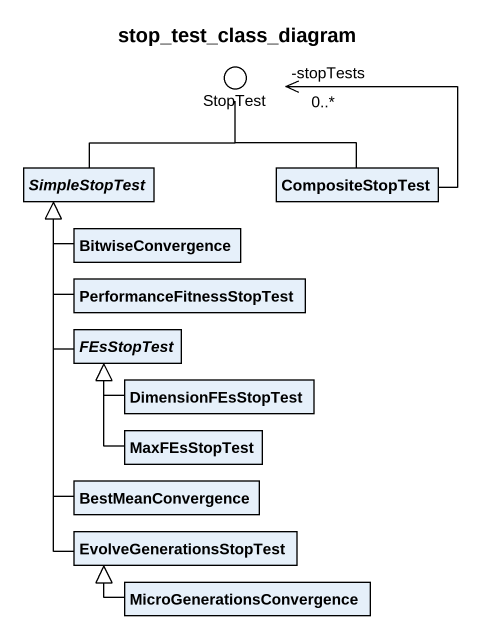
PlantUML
@startuml
title stop_test_class_diagram
allowmixing
hide circle
hide empty members
() StopTest
abstract class SimpleStopTest
class CompositeStopTest
class BitwiseConvergence
class PerformanceFitnessStopTest
abstract class FEsStopTest
class DimensionFEsStopTest
class MaxFEsStopTest
class BestMeanConvergence
class EvolveGenerationsStopTest
class MicroGenerationsConvergence
StopTest "-stopTests\n0..*" <-- CompositeStopTest
SimpleStopTest -up- StopTest
CompositeStopTest -up- StopTest
BitwiseConvergence -up-|> SimpleStopTest
PerformanceFitnessStopTest -up-|> SimpleStopTest
FEsStopTest -up-|> SimpleStopTest
DimensionFEsStopTest -left-|> FEsStopTest
MaxFEsStopTest -up-|> FEsStopTest
BestMeanConvergence -up-|> SimpleStopTest
EvolveGenerationsStopTest -up-|> SimpleStopTest
MicroGenerationsConvergence -up-|> EvolveGenerationsStopTest
@enduml
